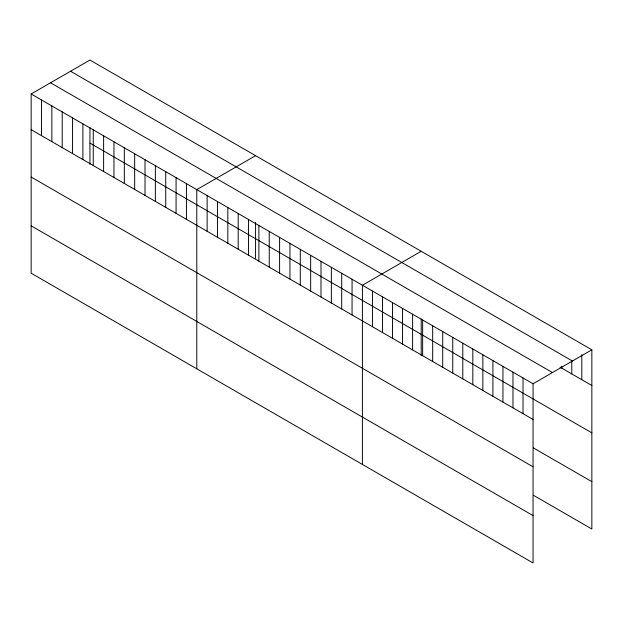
<?xml version="1.0" encoding="UTF-8"?>
<svg xmlns="http://www.w3.org/2000/svg" width="623" height="623" viewBox="0 0 623 623"><rect width="100%" height="100%" fill="white"/><g stroke="black" fill="none" stroke-linecap="round" stroke-linejoin="round"><path stroke-width="0.93" d="M31.15 93.987L533.054 383.76L533.054 562.958L31.15 273.186L31.15 93.987L89.946 60.042L591.85 349.815L591.85 529.013L533.296 495.207M255.57 155.672L196.782 189.618L196.782 368.808M421.203 251.295L362.407 285.241L362.407 464.431M533.054 383.76L591.85 349.815M70.539 71.248L572.451 361.021M560.061 367.157L591.85 385.505M50.549 82.789L552.461 372.562M89.946 143.088L591.85 432.86M31.15 129.677L533.054 419.45M533.296 447.851L591.85 481.657M31.15 177.033L533.054 466.806M31.15 225.83L533.054 515.603M581.812 354.635L581.812 379.711M571.774 361.379L571.774 373.917M561.736 366.192L561.736 368.123M523.016 377.966L523.016 413.656M512.978 372.172L512.978 407.863M502.94 366.379L502.94 402.069M492.902 360.577L492.902 396.267M482.864 354.783L482.864 390.473M472.826 348.989L472.826 384.679M462.788 343.195L462.788 378.885M452.75 337.401L452.75 373.091M442.712 331.6L442.712 367.29M432.674 325.806L432.674 361.496M422.635 320.012L422.635 355.702M421.203 318.859L421.203 355.632M412.597 314.218L412.597 349.908M402.559 308.424L402.559 344.114M392.521 302.622L392.521 338.312M382.483 296.828L382.483 332.518M372.445 291.034L372.445 326.725M352.057 279.26L352.057 314.95M341.7 273.287L341.7 308.977M331.35 267.306L331.35 303.004M321.001 261.333L321.001 297.023M310.651 255.36L310.651 291.05M300.294 249.379L300.294 285.069M289.944 243.406L289.944 279.096M279.595 237.425L279.595 273.115M269.237 231.452L269.237 267.142M258.888 225.471L258.888 261.162M255.57 222.325L255.57 258.234M248.538 219.498L248.538 255.189M238.188 213.518L238.188 249.208M227.831 207.545L227.831 243.235M217.482 201.564L217.482 237.262M207.132 195.591L207.132 231.281M186.425 183.637L186.425 219.327M176.075 177.664L176.075 213.354M165.726 171.683L165.726 207.373M155.368 165.71L155.368 201.4M145.019 159.729L145.019 195.42M134.669 153.756L134.669 189.447M124.32 147.776L124.32 183.466M113.962 141.803L113.962 177.493M103.613 135.822L103.613 171.52M93.263 129.849L93.263 165.539M89.946 127.606L89.946 164.379M82.906 123.876L82.906 159.566M72.556 117.895L72.556 153.585M62.207 111.922L62.207 147.612M51.857 105.941L51.857 141.631M41.5 99.968L41.5 135.658"/></g></svg>
